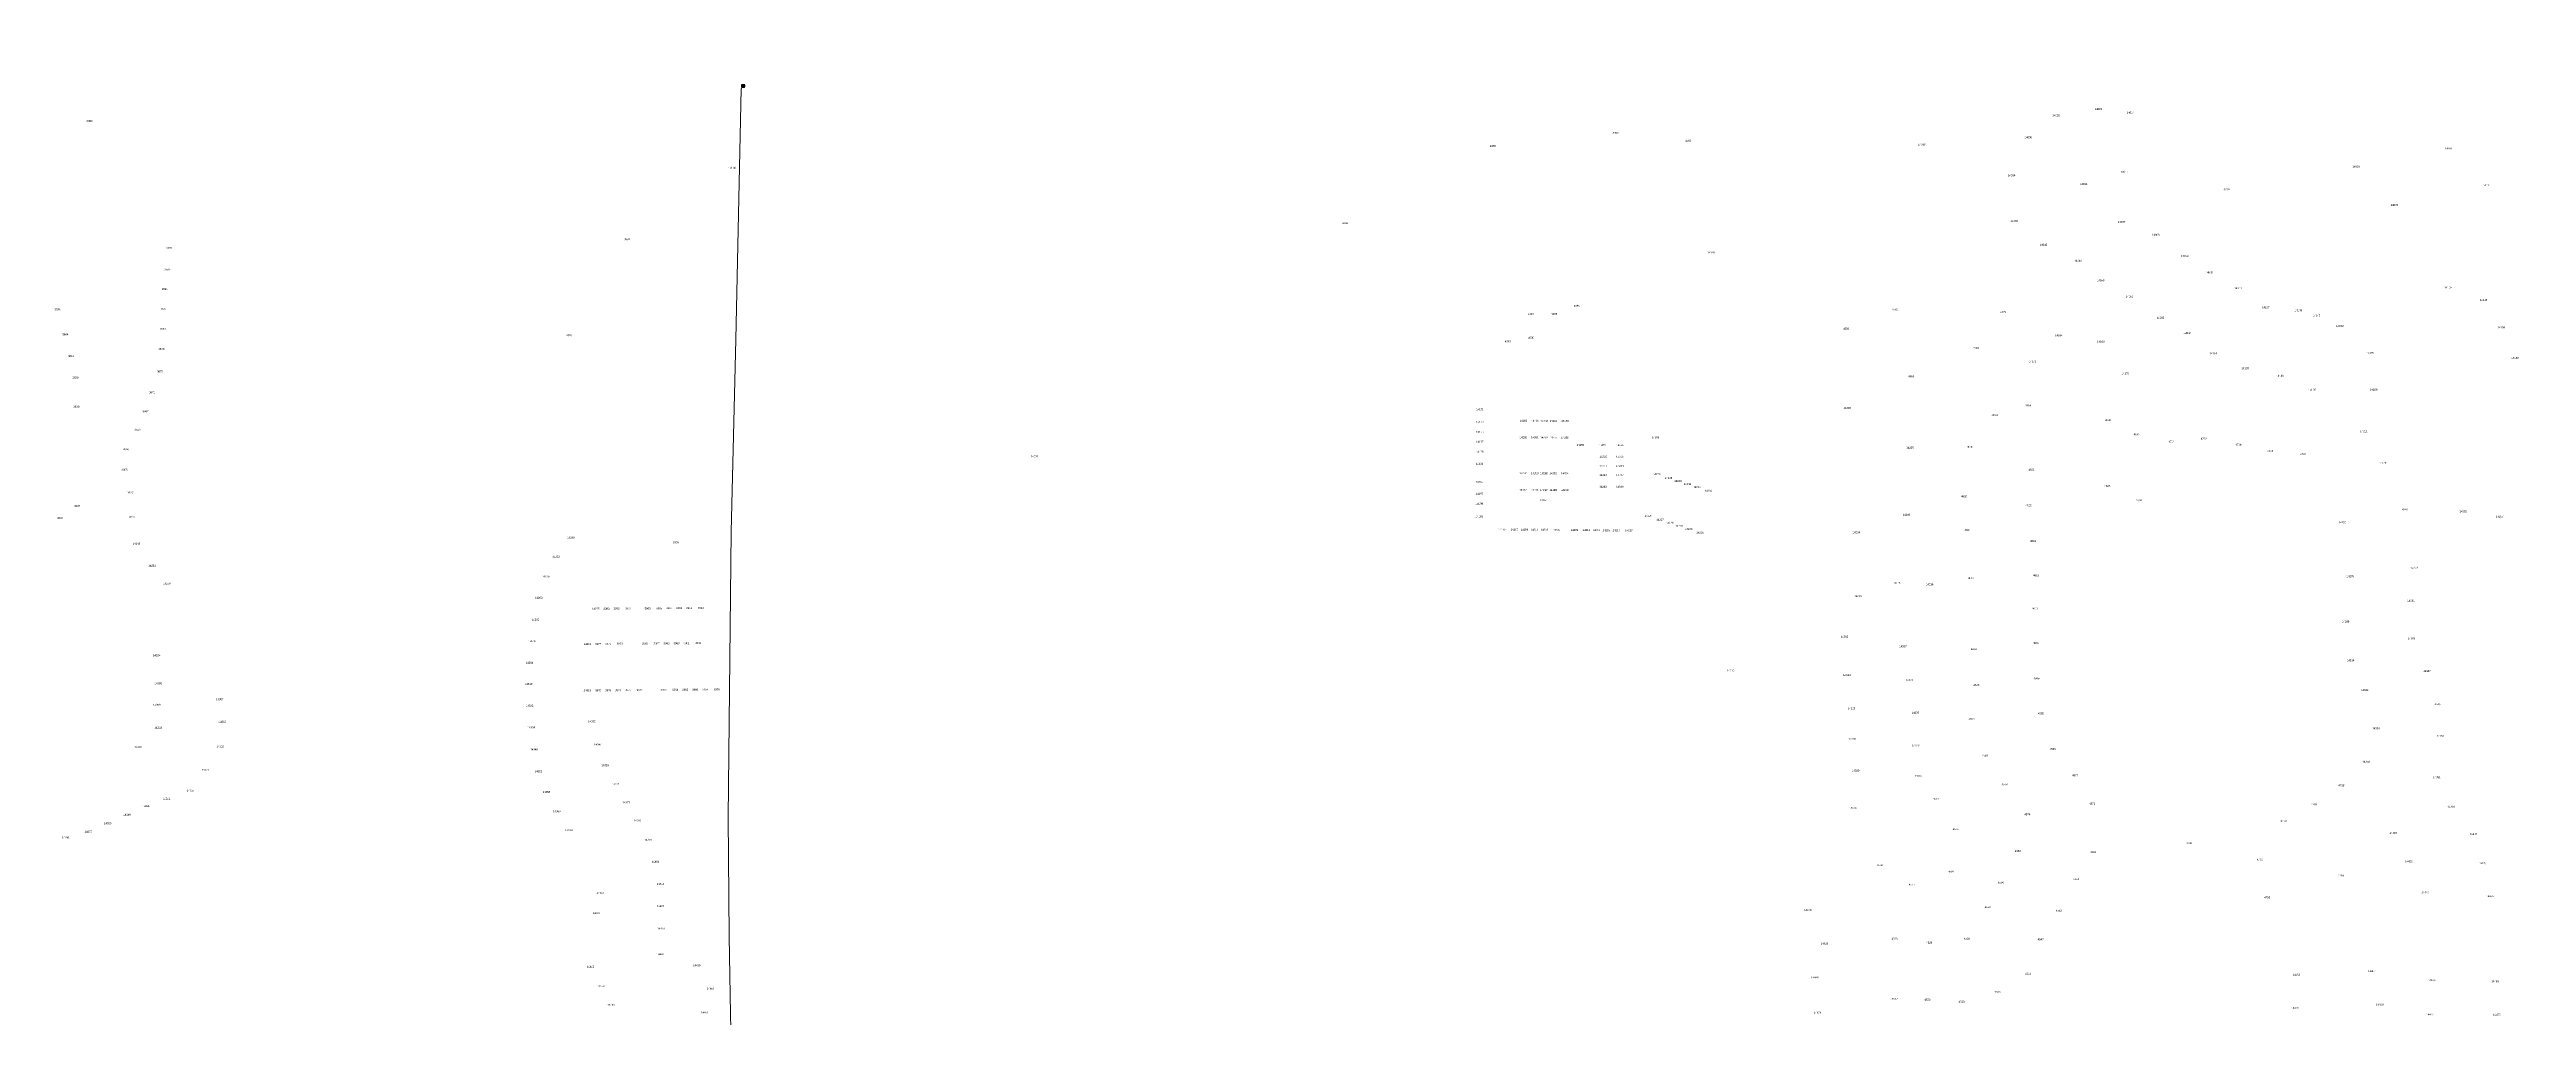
# Model space of a CAD drawing. Header units: feet. Extents: x 865220 to 2781189, y -2240498 to 970979.
# Drawn here: x 2768406 to 2774853, y 962823 to 965344 of the extents above; entities that cross this region are included whole.
import ezdxf
from ezdxf.enums import TextEntityAlignment as Align
from ezdxf.lldxf.tags import DXFTag

# ---------------------------------------------------------------- set-up
doc = ezdxf.new("R2010")
doc.units = ezdxf.units.FT
doc.header["$LTSCALE"] = 0.015
doc.header["$MEASUREMENT"] = 0
for name, color, linetype in [('F1', 112, 'F1'), ('NOTES', 7, 'Continuous'), ('Scott County Addresses', 7, 'Continuous'), ('TELEPHONE STRUCT-EX', 30, 'Continuous'), ('TELEPHONE STRUCT-PROP', 6, 'Continuous')]:
    doc.layers.add(name, color=color, linetype=linetype)
doc.layers.add('RUNNING LINE (UNDERGROUND)', color=10, linetype='Continuous', lineweight=40)
doc.styles.add('Dimensions 100', font='arial.ttf')
doc.styles.add('Line', font='txt.shx', dxfattribs={"height": 3})
doc.styles.add('Utilities', font='arial.ttf', dxfattribs={"height": 2.5})
tags = doc.linetypes.add('F1', pattern='A,15,-5,["F1",Line,S=1.5,R=0,X=0,Y=-1.5],-12', length=32).pattern_tags.tags
tags[6] = DXFTag(74, 10)

# ---------------------------------------------------------------- blocks, each defined once
blk = doc.blocks.new('ACMAP_ANN_TEMPLATE_Scott County Address')
at = {"layer": 'Scott County Addresses', "style": 'Dimensions 100'}
blk.add_attdef('ScottCountyAddress', (0, 0), '', height=50, dxfattribs=at)
blk = doc.blocks.new('EX HH')
at = {"ltscale": 40, "true_color": 0xffffff}
h = blk.add_hatch(color=7, dxfattribs=at)
h.dxf.hatch_style = 1
h.paths.add_polyline_path([(-0.061, -0.031, 0.414214), (-0.046, -0.046), (0.046, -0.046, 0.414214), (0.061, -0.031), (0.061, 0.031, 0.414214), (0.046, 0.046), (-0.046, 0.046, 0.414214), (-0.061, 0.031)])
at = {"color": 30, "const_width": 0.005, "flags": 128}
blk.add_lwpolyline([(-0.061, 0.031), (-0.061, -0.031, 0.414214), (-0.046, -0.046), (0.046, -0.046, 0.414214), (0.061, -0.031), (0.061, 0.031, 0.414214), (0.046, 0.046), (-0.046, 0.046, 0.414214)], format="xyb", close=True, dxfattribs=at)
at = {"layer": 'RUNNING LINE (UNDERGROUND)', "color": 7, "lineweight": -3, "flags": 128}
blk.add_lwpolyline([(-0.054, 0.031), (-0.054, -0.031, 0.414214), (-0.046, -0.038), (0.046, -0.038, 0.414214), (0.054, -0.031), (0.054, 0.031, 0.414214), (0.046, 0.038), (-0.046, 0.038, 0.414214)], format="xyb", close=True, dxfattribs=at)
at = {"layer": 'TELEPHONE STRUCT-PROP', "color": 30, "style": 'Utilities'}
blk.add_text('HH', height=0.05, dxfattribs=at).set_placement((0, 0), align=Align.MIDDLE_CENTER)

msp = doc.modelspace()

# ---------------------------------------------------------------- hatches: boundary and pattern name
at = {"layer": 'NOTES', "lineweight": 5, "ltscale": 50}
h = msp.add_hatch(dxfattribs=at)
h.set_pattern_fill('ANSI31', color=1, scale=200)
h.set_pattern_definition([(45, (-77373.197, -38338.257), (-17.67766953, 17.67766953), [])])
edge = h.paths.add_edge_path()
edge.add_arc((-36684104.4, 974184.5), 39453460.3, 359.97783818, 359.97815546)
edge.add_line((2769353.1, 959142.5), (2769353.1, 959142.5))
edge.add_line((2769353.1, 959142.5), (2769353.2, 959362.5))
edge.add_line((2769353.2, 959362.5), (2770280.2, 959367.3))
edge.add_line((2770280.2, 959367.3), (2770301.1, 958927.5))
edge.add_line((2770301.1, 958927.5), (2770012.9, 958926))
edge.add_line((2770012.9, 958926), (2769897.9, 958925.4))
edge.add_line((2769897.9, 958925.4), (2769552.9, 958923.9))
edge.add_line((2769552.9, 958923.9), (2769353, 958924.1))

# ---------------------------------------------------------------- linework, layer by layer
at = {"layer": 'F1', "lineweight": 5, "ltscale": 100, "flags": 128}
msp.add_lwpolyline([(2770211.3, 965249), (2770206.3, 965241.6), (2770193, 964588.4), (2770180.2, 964087.5), (2770173, 963343.6), (2770175, 963033.8), (2770178.5, 962831.5), (2770183.1, 962640.8), (2770215.9, 961266), (2770216.9, 961224.3), (2770181.9, 961220.6), (2770172.1, 961214.6)], dxfattribs=at)

# ---------------------------------------------------------------- block references
at = {"layer": 'Scott County Addresses', "lineweight": 5, "xscale": 0.1, "yscale": 0.1, "zscale": 0.1}
for p, values in [((2773729.5, 965186.2), {'ScottCountyAddress': '14022'}), ((2773812.9, 965176.9), {'ScottCountyAddress': '14014'}), ((2768502.8, 965155), {'ScottCountyAddress': '3800'}), ((2772475.1, 965124.2), {'ScottCountyAddress': '4400'}), ((2773547, 965112.5), {'ScottCountyAddress': '14030'}), ((2773619.7, 965169.7), {'ScottCountyAddress': '14026'}), ((2772155.3, 965089.9), {'ScottCountyAddress': '4370'}), ((2772663.7, 965103.6), {'ScottCountyAddress': '4460'}), ((2773270.1, 965093.6), {'ScottCountyAddress': '14085'}), ((2774641.3, 965083.5), {'ScottCountyAddress': '14071'}), ((2770173.8, 965033.2), {'ScottCountyAddress': '14100'}), ((2773503.5, 965013.5), {'ScottCountyAddress': '14034'}), ((2773691, 964990.9), {'ScottCountyAddress': '14031'}), ((2773797.4, 965022.7), {'ScottCountyAddress': '14015'}), ((2774064.7, 964977.4), {'ScottCountyAddress': '4730'}), ((2774400.2, 965036.3), {'ScottCountyAddress': '14030'}), ((2774740, 964988), {'ScottCountyAddress': '14111'}), ((2774499.8, 964936.2), {'ScottCountyAddress': '14070'}), ((2771771, 964889), {'ScottCountyAddress': '4300'}), ((2773510.3, 964894.6), {'ScottCountyAddress': '14038'}), ((2773790.1, 964892.2), {'ScottCountyAddress': '14047'}), ((2773878.7, 964858.7), {'ScottCountyAddress': '14063'}), ((2768710.1, 964824.7), {'ScottCountyAddress': '3699'}), ((2769901.8, 964847.2), {'ScottCountyAddress': '3884'}), ((2772721.7, 964812.6), {'ScottCountyAddress': '14101'}), ((2773586.5, 964832.9), {'ScottCountyAddress': '14042'}), ((2773676.8, 964791), {'ScottCountyAddress': '14046'}), ((2773954.2, 964803.7), {'ScottCountyAddress': '14079'}), ((2768705.4, 964768.3), {'ScottCountyAddress': '3695'}), ((2773735.3, 964740.3), {'ScottCountyAddress': '14050'}), ((2774018.2, 964760.6), {'ScottCountyAddress': '14095'}), ((2774093.2, 964719.7), {'ScottCountyAddress': '14111'}), ((2774639.5, 964721.4), {'ScottCountyAddress': '14100'}), ((2768419.7, 964664.3), {'ScottCountyAddress': '3596'}), ((2768694.9, 964665.8), {'ScottCountyAddress': '3687'}), ((2768698.4, 964717.4), {'ScottCountyAddress': '3691'}), ((2772373.8, 964673.7), {'ScottCountyAddress': '4385'}), ((2773202, 964664), {'ScottCountyAddress': '4560'}), ((2773483.8, 964657.3), {'ScottCountyAddress': '4576'}), ((2773810.5, 964697.8), {'ScottCountyAddress': '14066'}), ((2774165, 964669.6), {'ScottCountyAddress': '14127'}), ((2774249.9, 964662.1), {'ScottCountyAddress': '14143'}), ((2774732, 964688.7), {'ScottCountyAddress': '14118'}), ((2768439.8, 964599.4), {'ScottCountyAddress': '3604'}), ((2768693.5, 964613.7), {'ScottCountyAddress': '3683'}), ((2769751.4, 964597.2), {'ScottCountyAddress': '3880'}), ((2772254.4, 964652.2), {'ScottCountyAddress': '4385'}), ((2772254.7, 964590.5), {'ScottCountyAddress': '4385'}), ((2772314.9, 964652.6), {'ScottCountyAddress': '4385'}), ((2773074.9, 964614.2), {'ScottCountyAddress': '4520'}), ((2773626.4, 964596.8), {'ScottCountyAddress': '14164'}), ((2773891.3, 964642.8), {'ScottCountyAddress': '14082'}), ((2773961, 964602.7), {'ScottCountyAddress': '14098'}), ((2774297.4, 964649), {'ScottCountyAddress': '14149'}), ((2774357.9, 964621.2), {'ScottCountyAddress': '14159'}), ((2774777.9, 964617.4), {'ScottCountyAddress': '14134'}), ((2768454.6, 964542.8), {'ScottCountyAddress': '3612'}), ((2768689.9, 964561.3), {'ScottCountyAddress': '3679'}), ((2772194.5, 964581), {'ScottCountyAddress': '4385'}), ((2773412.7, 964564.1), {'ScottCountyAddress': '4591'}), ((2773558.2, 964529.4), {'ScottCountyAddress': '14172'}), ((2773735.8, 964580.5), {'ScottCountyAddress': '14169'}), ((2774028.3, 964549.7), {'ScottCountyAddress': '14114'}), ((2774437.1, 964550.6), {'ScottCountyAddress': '14175'}), ((2774813.7, 964538), {'ScottCountyAddress': '14150'}), ((2768466.2, 964486.7), {'ScottCountyAddress': '3620'}), ((2768686.2, 964502.9), {'ScottCountyAddress': '3675'}), ((2773244.2, 964490.1), {'ScottCountyAddress': '4565'}), ((2773799.4, 964498), {'ScottCountyAddress': '14175'}), ((2774111.4, 964511), {'ScottCountyAddress': '14130'}), ((2774202.1, 964491.5), {'ScottCountyAddress': '14146'}), ((2768468.7, 964411.2), {'ScottCountyAddress': '3630'}), ((2768648.6, 964399.1), {'ScottCountyAddress': '3667'}), ((2768665.6, 964448.4), {'ScottCountyAddress': '3671'}), ((2772119.7, 964404.1), {'ScottCountyAddress': '14171'}), ((2773075.5, 964407.7), {'ScottCountyAddress': '14200'}), ((2773548.8, 964414.8), {'ScottCountyAddress': '4656'}), ((2774286.3, 964455.1), {'ScottCountyAddress': '14178'}), ((2774446.1, 964455.4), {'ScottCountyAddress': '14189'}), ((2768628, 964350.8), {'ScottCountyAddress': '3663'}), ((2772119.4, 964345.6), {'ScottCountyAddress': '14175'}), ((2772119.5, 964371.6), {'ScottCountyAddress': '14173'}), ((2772232.9, 964374.5), {'ScottCountyAddress': '14168'}), ((2772263, 964374.3), {'ScottCountyAddress': '14166'}), ((2772287, 964374.2), {'ScottCountyAddress': '14164'}), ((2772311, 964374), {'ScottCountyAddress': '14162'}), ((2772341.2, 964373.8), {'ScottCountyAddress': '14160'}), ((2773461.4, 964389.2), {'ScottCountyAddress': '4644'}), ((2773756.6, 964376), {'ScottCountyAddress': '4680'}), ((2773831.1, 964338.7), {'ScottCountyAddress': '4692'}), ((2774420.4, 964347), {'ScottCountyAddress': '14211'}), ((2768597.5, 964300.3), {'ScottCountyAddress': '3659'}), ((2770960.5, 964281.4), {'ScottCountyAddress': '14091'}), ((2772119, 964293.6), {'ScottCountyAddress': '14179'}), ((2772119.2, 964319.6), {'ScottCountyAddress': '14177'}), ((2772232.6, 964331.2), {'ScottCountyAddress': '14263'}), ((2772262.7, 964331), {'ScottCountyAddress': '14261'}), ((2772286.7, 964330.8), {'ScottCountyAddress': '14259'}), ((2772310.7, 964330.7), {'ScottCountyAddress': '14257'}), ((2772340.9, 964330.5), {'ScottCountyAddress': '14255'}), ((2772381.2, 964311.4), {'ScottCountyAddress': '14156'}), ((2772440.7, 964280.9), {'ScottCountyAddress': '14249'}), ((2772440.9, 964311), {'ScottCountyAddress': '14251'}), ((2772484, 964280.6), {'ScottCountyAddress': '14246'}), ((2772484.2, 964310.8), {'ScottCountyAddress': '14248'}), ((2772576.9, 964331.3), {'ScottCountyAddress': '14153'}), ((2773239.3, 964304.3), {'ScottCountyAddress': '14225'}), ((2773397.3, 964306.4), {'ScottCountyAddress': '4636'}), ((2773921.6, 964320.1), {'ScottCountyAddress': '4704'}), ((2774005.9, 964327.5), {'ScottCountyAddress': '4722'}), ((2774096, 964312.3), {'ScottCountyAddress': '4736'}), ((2774178.9, 964295.3), {'ScottCountyAddress': '4748'}), ((2774264.7, 964287.6), {'ScottCountyAddress': '4760'}), ((2768593.7, 964246.7), {'ScottCountyAddress': '3655'}), ((2772118.5, 964215.3), {'ScottCountyAddress': '14185'}), ((2772118.8, 964262.5), {'ScottCountyAddress': '14181'}), ((2772232.3, 964237.9), {'ScottCountyAddress': '14262'}), ((2772262.4, 964237.7), {'ScottCountyAddress': '14260'}), ((2772286.4, 964237.5), {'ScottCountyAddress': '14258'}), ((2772310.4, 964237.4), {'ScottCountyAddress': '14256'}), ((2772340.6, 964237.2), {'ScottCountyAddress': '14254'}), ((2772440.4, 964232.9), {'ScottCountyAddress': '14245'}), ((2772440.6, 964256.9), {'ScottCountyAddress': '14247'}), ((2772483.7, 964232.6), {'ScottCountyAddress': '14242'}), ((2772483.9, 964256.6), {'ScottCountyAddress': '14244'}), ((2772579.7, 964235.4), {'ScottCountyAddress': '14226'}), ((2772610.7, 964225.4), {'ScottCountyAddress': '14228'}), ((2772635.4, 964217.5), {'ScottCountyAddress': '14230'}), ((2772660.2, 964209.5), {'ScottCountyAddress': '14232'}), ((2773557.3, 964247), {'ScottCountyAddress': '4631'}), ((2773754.7, 964204.7), {'ScottCountyAddress': '4685'}), ((2774469.2, 964264.7), {'ScottCountyAddress': '14229'}), ((2768470.4, 964152.4), {'ScottCountyAddress': '3647'}), ((2768608.8, 964187.5), {'ScottCountyAddress': '14231'}), ((2772118.2, 964158.3), {'ScottCountyAddress': '14189'}), ((2772118.3, 964184.3), {'ScottCountyAddress': '14187'}), ((2772232, 964194.5), {'ScottCountyAddress': '14192'}), ((2772262.2, 964194.4), {'ScottCountyAddress': '14194'}), ((2772285.1, 964167.5), {'ScottCountyAddress': '14184'}), ((2772286.2, 964194.2), {'ScottCountyAddress': '14196'}), ((2772310.2, 964194), {'ScottCountyAddress': '14198'}), ((2772340.3, 964193.9), {'ScottCountyAddress': '14200'}), ((2772440.2, 964202.7), {'ScottCountyAddress': '14243'}), ((2772483.5, 964202.4), {'ScottCountyAddress': '14240'}), ((2772684.9, 964201.6), {'ScottCountyAddress': '14234'}), ((2772714.5, 964192), {'ScottCountyAddress': '14236'}), ((2773381.8, 964177.4), {'ScottCountyAddress': '4628'}), ((2773549.8, 964154.2), {'ScottCountyAddress': '4625'}), ((2773836.9, 964167.5), {'ScottCountyAddress': '4699'}), ((2774525.8, 964143.3), {'ScottCountyAddress': '14247'}), ((2768425.9, 964121.3), {'ScottCountyAddress': '3633'}), ((2768609.6, 964124.2), {'ScottCountyAddress': '14237'}), ((2772118, 964125.7), {'ScottCountyAddress': '14191'}), ((2772177, 964091.1), {'ScottCountyAddress': '14195'}), ((2772209.5, 964090.9), {'ScottCountyAddress': '14197'}), ((2772235.5, 964090.7), {'ScottCountyAddress': '14199'}), ((2772261.5, 964090.5), {'ScottCountyAddress': '14201'}), ((2772287.5, 964090.4), {'ScottCountyAddress': '14203'}), ((2772318.6, 964090.2), {'ScottCountyAddress': '14205'}), ((2772365.8, 964089.9), {'ScottCountyAddress': '14209'}), ((2772396.8, 964089.7), {'ScottCountyAddress': '14211'}), ((2772422.8, 964089.5), {'ScottCountyAddress': '14213'}), ((2772448.8, 964089.3), {'ScottCountyAddress': '14215'}), ((2772474.8, 964089.2), {'ScottCountyAddress': '14217'}), ((2772507.4, 964089), {'ScottCountyAddress': '14219'}), ((2772557.8, 964126.6), {'ScottCountyAddress': '14225'}), ((2772588.8, 964116.6), {'ScottCountyAddress': '14227'}), ((2772613.5, 964108.6), {'ScottCountyAddress': '14229'}), ((2772638.3, 964100.7), {'ScottCountyAddress': '14231'}), ((2772663, 964092.7), {'ScottCountyAddress': '14233'}), ((2772692.6, 964083.2), {'ScottCountyAddress': '14235'}), ((2773099.4, 964083.7), {'ScottCountyAddress': '14264'}), ((2773229.9, 964129.6), {'ScottCountyAddress': '14243'}), ((2773390.8, 964090), {'ScottCountyAddress': '4624'}), ((2774364.9, 964109.6), {'ScottCountyAddress': '14250'}), ((2774679.1, 964138.4), {'ScottCountyAddress': '14253'}), ((2774774, 964124.9), {'ScottCountyAddress': '14257'}), ((2768623, 964054.4), {'ScottCountyAddress': '14243'}), ((2769715.4, 964020.2), {'ScottCountyAddress': '14252'}), ((2769753.9, 964070.1), {'ScottCountyAddress': '14240'}), ((2770028.7, 964057.9), {'ScottCountyAddress': '3906'}), ((2773561.3, 964061.1), {'ScottCountyAddress': '4619'}), ((2768663.7, 963997), {'ScottCountyAddress': '14251'}), ((2768702.4, 963950.4), {'ScottCountyAddress': '14259'}), ((2769687.9, 963968.8), {'ScottCountyAddress': '14260'}), ((2773204.3, 963952.3), {'ScottCountyAddress': '14278'}), ((2773290.3, 963948.4), {'ScottCountyAddress': '14266'}), ((2773399.9, 963964.5), {'ScottCountyAddress': '4612'}), ((2773569.1, 963971.7), {'ScottCountyAddress': '4613'}), ((2774385.1, 963969.3), {'ScottCountyAddress': '14278'}), ((2774551.4, 963991.4), {'ScottCountyAddress': '14273'}), ((2769670, 963913.5), {'ScottCountyAddress': '14268'}), ((2769818.2, 963884.7), {'ScottCountyAddress': '14275'}), ((2769848.4, 963884.9), {'ScottCountyAddress': '3893'}), ((2769874.4, 963885.1), {'ScottCountyAddress': '3895'}), ((2769904.5, 963885.4), {'ScottCountyAddress': '3897'}), ((2769955.5, 963885.8), {'ScottCountyAddress': '3903'}), ((2769985.6, 963886.1), {'ScottCountyAddress': '3905'}), ((2770011.6, 963886.3), {'ScottCountyAddress': '3907'}), ((2770037.6, 963886.5), {'ScottCountyAddress': '3909'}), ((2770063.6, 963886.7), {'ScottCountyAddress': '3911'}), ((2770093.8, 963887), {'ScottCountyAddress': '3913'}), ((2773103.9, 963917.6), {'ScottCountyAddress': '14290'}), ((2773566.7, 963885.4), {'ScottCountyAddress': '4607'}), ((2774543.1, 963905.8), {'ScottCountyAddress': '14291'}), ((2769661.6, 963856.3), {'ScottCountyAddress': '14280'}), ((2774372.9, 963851.3), {'ScottCountyAddress': '14296'}), ((2768675.6, 963763.4), {'ScottCountyAddress': '14294'}), ((2769653.2, 963800.4), {'ScottCountyAddress': '14292'}), ((2769796.7, 963792.8), {'ScottCountyAddress': '14291'}), ((2769826.8, 963793.1), {'ScottCountyAddress': '3977'}), ((2769852.8, 963793.3), {'ScottCountyAddress': '3975'}), ((2769883, 963793.6), {'ScottCountyAddress': '3973'}), ((2769948.4, 963794.1), {'ScottCountyAddress': '3969'}), ((2769978.6, 963794.4), {'ScottCountyAddress': '3967'}), ((2770004.6, 963794.6), {'ScottCountyAddress': '3965'}), ((2770030.6, 963794.8), {'ScottCountyAddress': '3963'}), ((2770056.5, 963795), {'ScottCountyAddress': '3961'}), ((2770086.7, 963795.3), {'ScottCountyAddress': '3959'}), ((2773068.8, 963812), {'ScottCountyAddress': '14302'}), ((2773220.8, 963786.9), {'ScottCountyAddress': '14307'}), ((2773407.2, 963779.6), {'ScottCountyAddress': '4606'}), ((2773569.1, 963795.8), {'ScottCountyAddress': '4601'}), ((2774544.6, 963807.9), {'ScottCountyAddress': '14309'}), ((2768679.7, 963690.5), {'ScottCountyAddress': '14302'}), ((2769643.7, 963688.8), {'ScottCountyAddress': '14310'}), ((2769645.9, 963744.4), {'ScottCountyAddress': '14304'}), ((2772772.1, 963723.9), {'ScottCountyAddress': '14310'}), ((2773074.9, 963712.2), {'ScottCountyAddress': '14314'}), ((2773237.9, 963698.8), {'ScottCountyAddress': '14321'}), ((2773570.4, 963703.8), {'ScottCountyAddress': '4595'}), ((2774386, 963750.4), {'ScottCountyAddress': '14314'}), ((2774584.9, 963722.5), {'ScottCountyAddress': '14327'}), ((2768676.1, 963634.6), {'ScottCountyAddress': '14308'}), ((2768839.8, 963649), {'ScottCountyAddress': '14307'}), ((2769646.4, 963632.5), {'ScottCountyAddress': '14322'}), ((2769796.6, 963672.5), {'ScottCountyAddress': '14313'}), ((2769826.4, 963672.1), {'ScottCountyAddress': '3978'}), ((2769852.4, 963672.3), {'ScottCountyAddress': '3976'}), ((2769878.4, 963672.5), {'ScottCountyAddress': '3974'}), ((2769904.4, 963672.7), {'ScottCountyAddress': '3972'}), ((2769934.5, 963673), {'ScottCountyAddress': '3970'}), ((2769997, 963673.6), {'ScottCountyAddress': '3966'}), ((2770027.2, 963673.8), {'ScottCountyAddress': '3964'}), ((2770053.2, 963674), {'ScottCountyAddress': '3962'}), ((2770079.2, 963674.2), {'ScottCountyAddress': '3960'}), ((2770105.2, 963674.4), {'ScottCountyAddress': '3958'}), ((2770135.3, 963674.7), {'ScottCountyAddress': '3956'}), ((2773087, 963625.5), {'ScottCountyAddress': '14326'}), ((2773413.9, 963685.9), {'ScottCountyAddress': '4598'}), ((2774422.5, 963673.2), {'ScottCountyAddress': '14332'}), ((2774610.7, 963636.2), {'ScottCountyAddress': '14345'}), ((2768679.3, 963575.1), {'ScottCountyAddress': '14318'}), ((2768846.4, 963590.7), {'ScottCountyAddress': '14313'}), ((2769650.5, 963575.7), {'ScottCountyAddress': '14334'}), ((2769808.3, 963591.6), {'ScottCountyAddress': '14335'}), ((2773253.2, 963614.1), {'ScottCountyAddress': '14335'}), ((2773401.5, 963597.3), {'ScottCountyAddress': '4590'}), ((2773582, 963612.4), {'ScottCountyAddress': '4589'}), ((2774452.2, 963573), {'ScottCountyAddress': '14350'}), ((2768627.5, 963524.4), {'ScottCountyAddress': '14326'}), ((2768840.9, 963525.7), {'ScottCountyAddress': '14325'}), ((2769658, 963518.4), {'ScottCountyAddress': '14340'}), ((2769823.6, 963531.3), {'ScottCountyAddress': '14347'}), ((2773088.7, 963545.9), {'ScottCountyAddress': '14338'}), ((2773254.5, 963529.2), {'ScottCountyAddress': '14349'}), ((2773436.1, 963502.4), {'ScottCountyAddress': '4584'}), ((2773612.4, 963519.4), {'ScottCountyAddress': '4583'}), ((2774620.1, 963553.7), {'ScottCountyAddress': '14363'}), ((2768802.5, 963465.2), {'ScottCountyAddress': '14329'}), ((2769669.1, 963461.3), {'ScottCountyAddress': '14352'}), ((2769842.6, 963477.1), {'ScottCountyAddress': '14359'}), ((2773097.6, 963463.2), {'ScottCountyAddress': '14350'}), ((2773261.1, 963449.6), {'ScottCountyAddress': '14365'}), ((2773670.9, 963450.9), {'ScottCountyAddress': '4577'}), ((2774426.4, 963486.2), {'ScottCountyAddress': '14368'}), ((2774610.4, 963445.9), {'ScottCountyAddress': '14381'}), ((2768648.6, 963370.7), {'ScottCountyAddress': '14345'}), ((2768701.4, 963390.2), {'ScottCountyAddress': '14341'}), ((2768763.6, 963411.3), {'ScottCountyAddress': '14335'}), ((2769690, 963407.6), {'ScottCountyAddress': '14358'}), ((2769870.9, 963428.8), {'ScottCountyAddress': '14371'}), ((2769897.7, 963380.3), {'ScottCountyAddress': '14377'}), ((2773090.7, 963366.2), {'ScottCountyAddress': '14378'}), ((2773309.2, 963389.7), {'ScottCountyAddress': '4562'}), ((2773487.1, 963427.8), {'ScottCountyAddress': '4578'}), ((2773715.3, 963377.3), {'ScottCountyAddress': '4571'}), ((2774293.3, 963375.7), {'ScottCountyAddress': '4786'}), ((2774363.9, 963424.7), {'ScottCountyAddress': '4798'}), ((2774647.7, 963369), {'ScottCountyAddress': '14399'}), ((2768497.7, 963304.1), {'ScottCountyAddress': '14357'}), ((2768548.1, 963325.9), {'ScottCountyAddress': '14353'}), ((2768598.3, 963348.3), {'ScottCountyAddress': '14349'}), ((2769717, 963357.4), {'ScottCountyAddress': '14366'}), ((2769748.4, 963308.2), {'ScottCountyAddress': '14374'}), ((2769927.2, 963333.3), {'ScottCountyAddress': '14383'}), ((2773360.2, 963310.8), {'ScottCountyAddress': '4574'}), ((2773546.6, 963349.4), {'ScottCountyAddress': '4574'}), ((2774213.4, 963332.5), {'ScottCountyAddress': '4774'}), ((2774496.9, 963300.8), {'ScottCountyAddress': '14404'}), ((2768439.2, 963289.7), {'ScottCountyAddress': '14361'}), ((2769954.8, 963283), {'ScottCountyAddress': '14391'}), ((2773521.7, 963253.7), {'ScottCountyAddress': '4562'}), ((2773717.9, 963251.5), {'ScottCountyAddress': '4565'}), ((2773967.7, 963274.2), {'ScottCountyAddress': '4700'}), ((2774705.9, 963297.9), {'ScottCountyAddress': '14417'}), ((2769973.9, 963225.9), {'ScottCountyAddress': '14401'}), ((2773162.9, 963217), {'ScottCountyAddress': '4569'}), ((2773348.2, 963200.4), {'ScottCountyAddress': '4580'}), ((2773477.5, 963171.7), {'ScottCountyAddress': '4556'}), ((2773674, 963180.6), {'ScottCountyAddress': '4559'}), ((2774151.5, 963231.5), {'ScottCountyAddress': '4762'}), ((2774363.6, 963190.7), {'ScottCountyAddress': '4765'}), ((2774537.6, 963227), {'ScottCountyAddress': '14422'}), ((2774728.7, 963222.1), {'ScottCountyAddress': '14425'}), ((2769829.9, 963144.6), {'ScottCountyAddress': '14410'}), ((2769986.8, 963168.1), {'ScottCountyAddress': '14413'}), ((2769987, 963110.3), {'ScottCountyAddress': '14421'}), ((2773246, 963166.7), {'ScottCountyAddress': '4575'}), ((2773443.5, 963107.6), {'ScottCountyAddress': '4550'}), ((2774170.9, 963133.1), {'ScottCountyAddress': '4753'}), ((2774580.1, 963146.3), {'ScottCountyAddress': '14440'}), ((2774748.7, 963136.3), {'ScottCountyAddress': '14453'}), ((2769820.1, 963092.2), {'ScottCountyAddress': '14424'}), ((2769988.6, 963052), {'ScottCountyAddress': '14433'}), ((2772972.8, 963099.9), {'ScottCountyAddress': '14408'}), ((2773628.6, 963098.7), {'ScottCountyAddress': '4553'}), ((2769986.4, 962985.2), {'ScottCountyAddress': '14447'}), ((2773016.5, 963012.7), {'ScottCountyAddress': '14426'}), ((2773200.9, 963025.3), {'ScottCountyAddress': '4520'}), ((2773291.4, 963015.2), {'ScottCountyAddress': '4526'}), ((2773389.1, 963025.8), {'ScottCountyAddress': '4538'}), ((2773581.3, 963023.7), {'ScottCountyAddress': '4547'}), ((2769804.8, 962952.5), {'ScottCountyAddress': '14442'}), ((2770081.3, 962956), {'ScottCountyAddress': '14459'}), ((2772991.6, 962924.5), {'ScottCountyAddress': '14448'}), ((2773548.2, 962934.3), {'ScottCountyAddress': '4541'}), ((2774244.9, 962931.6), {'ScottCountyAddress': '14458'}), ((2774441.1, 962940.9), {'ScottCountyAddress': '14467'}), ((2774596.9, 962917.4), {'ScottCountyAddress': '14466'}), ((2774762, 962914.5), {'ScottCountyAddress': '14469'}), ((2769831.2, 962901.8), {'ScottCountyAddress': '14450'}), ((2769858.2, 962853.2), {'ScottCountyAddress': '14466'}), ((2770117.1, 962895.6), {'ScottCountyAddress': '14463'}), ((2773201.4, 962868.8), {'ScottCountyAddress': '4517'}), ((2773286.5, 962866.7), {'ScottCountyAddress': '4523'}), ((2773375.3, 962861.3), {'ScottCountyAddress': '4529'}), ((2773468.7, 962887), {'ScottCountyAddress': '4535'}), ((2774461.9, 962853.9), {'ScottCountyAddress': '14479'}), ((2770102.2, 962833.3), {'ScottCountyAddress': '14471'}), ((2772998.4, 962833), {'ScottCountyAddress': '14474'}), ((2774241.2, 962845.4), {'ScottCountyAddress': '14470'}), ((2774592.5, 962828.1), {'ScottCountyAddress': '14472'}), ((2774766.6, 962827.4), {'ScottCountyAddress': '14475'})]:
    msp.add_blockref('ACMAP_ANN_TEMPLATE_Scott County Address', p, dxfattribs=at).add_auto_attribs(values)
at = {"layer": 'TELEPHONE STRUCT-EX', "lineweight": 5, "xscale": 80, "yscale": 80, "zscale": 40}
msp.add_blockref('EX HH', (2770211.5, 965249.1), dxfattribs=at)

doc.saveas('drawing.dxf')
